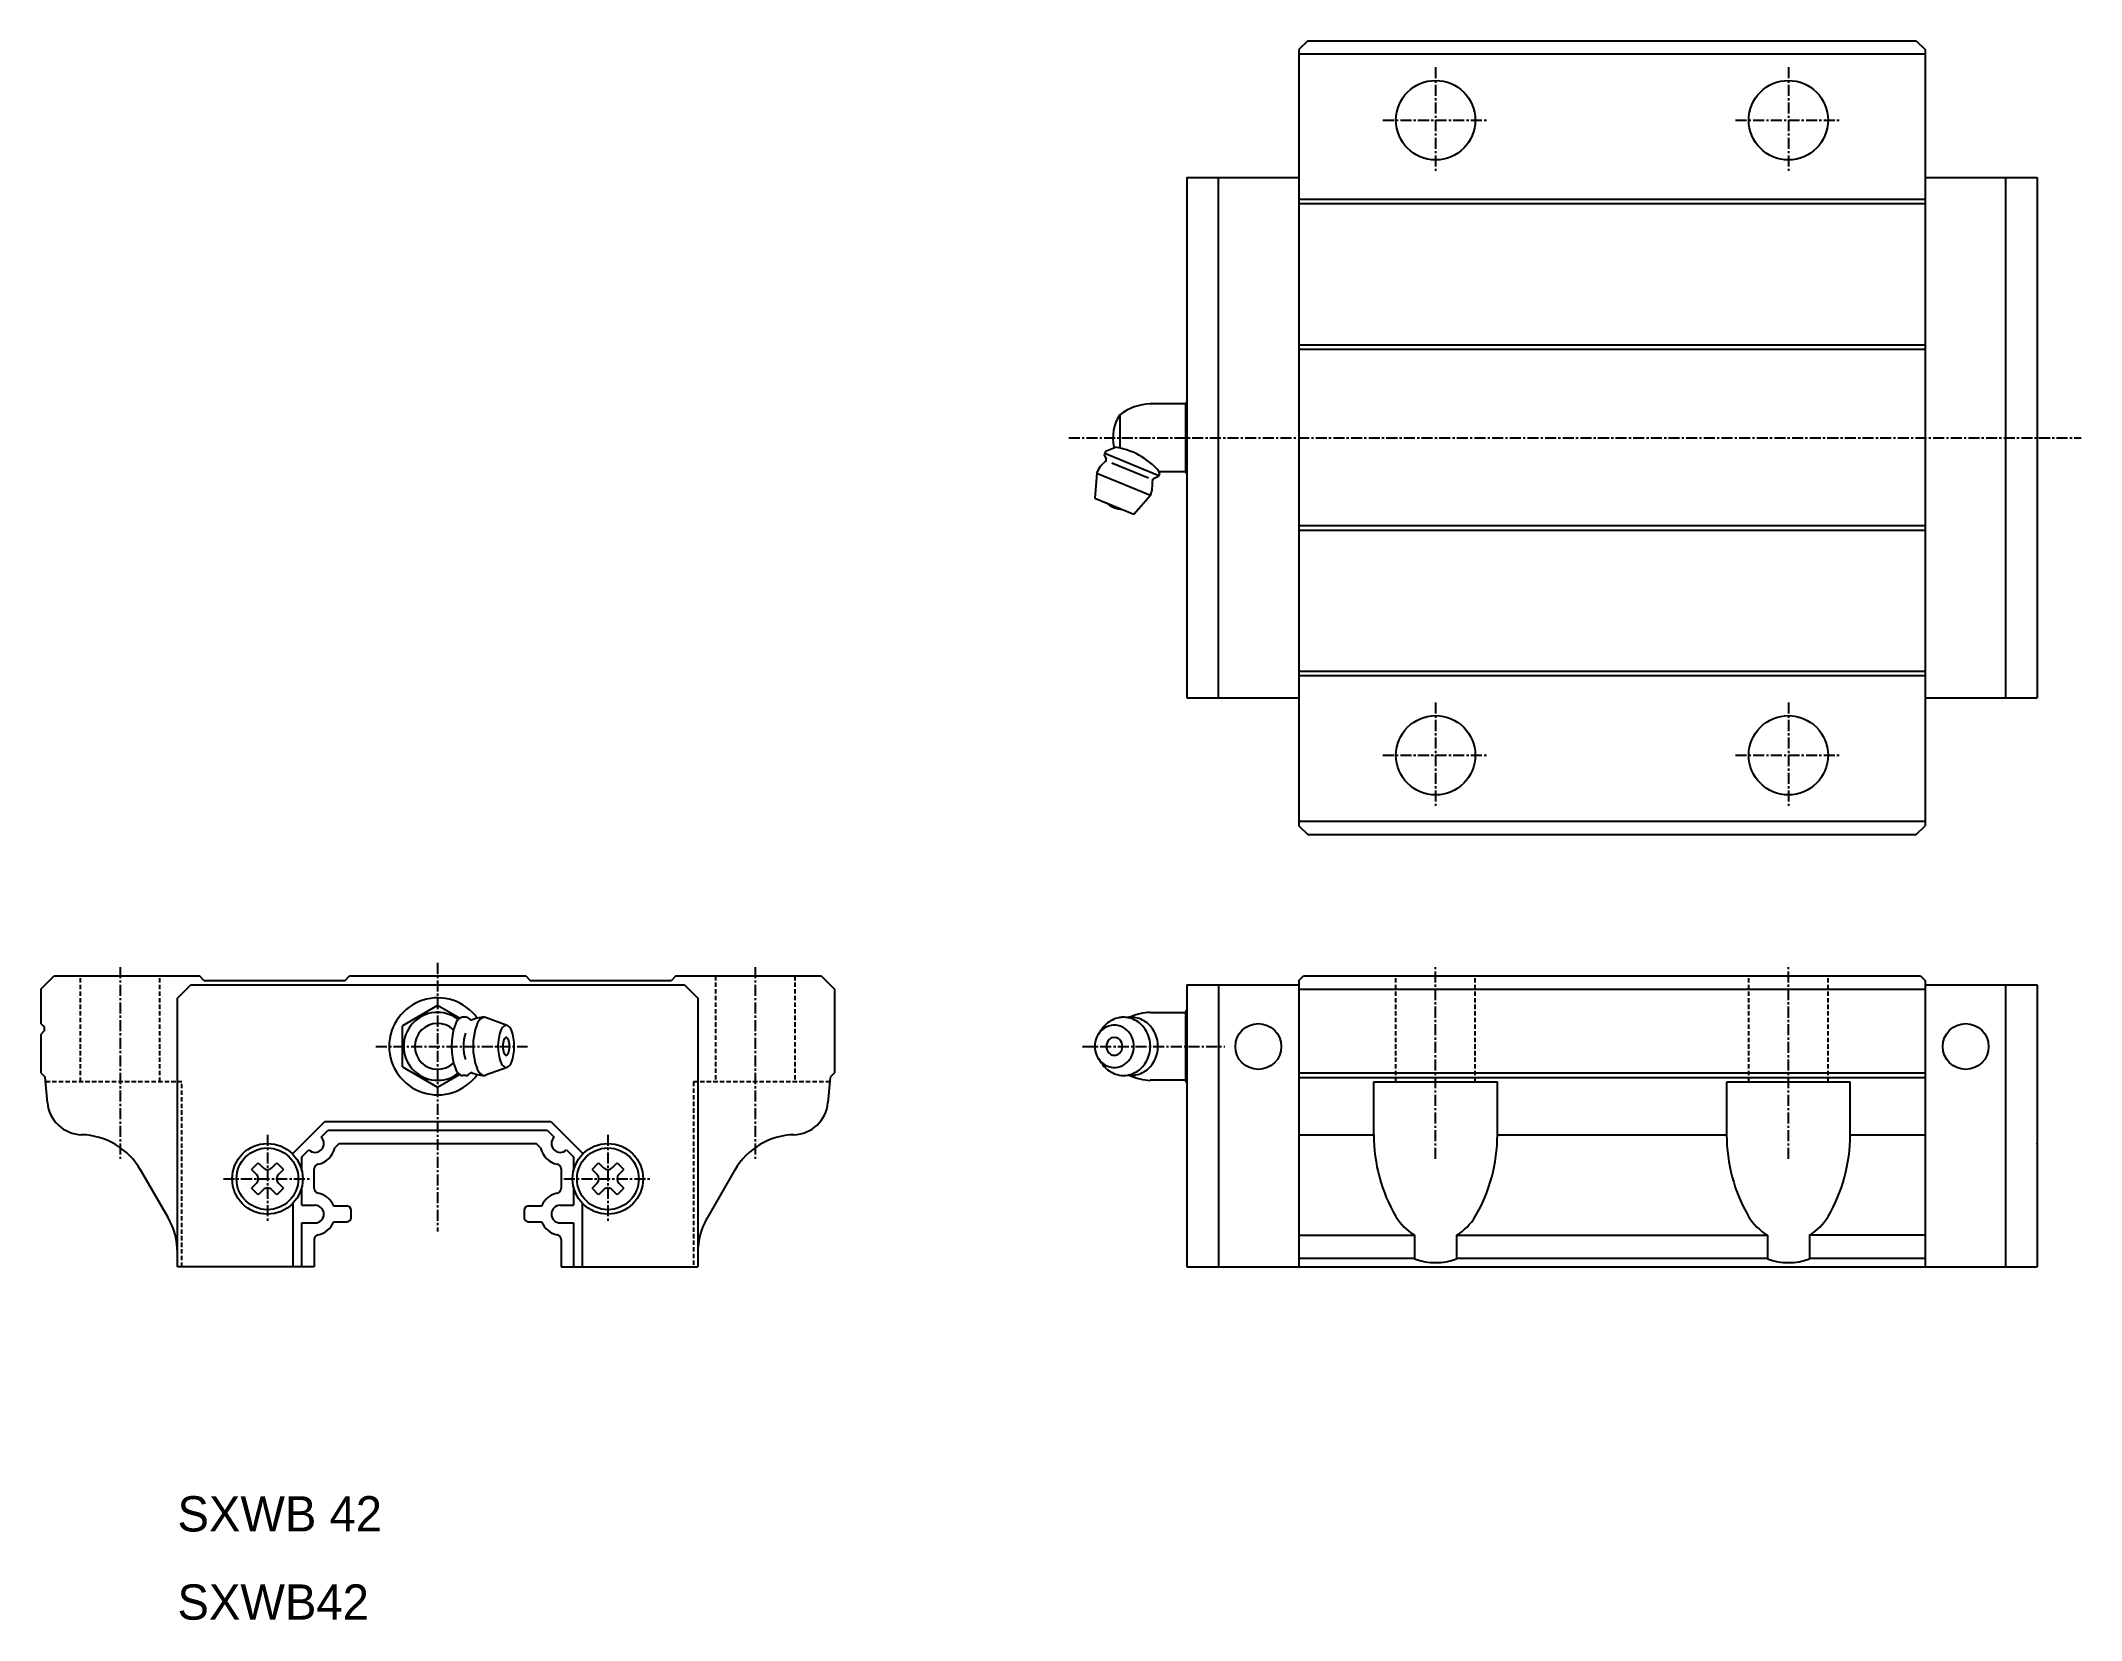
# Model space of a CAD drawing. Extents: x 19 to 250, y 62 to 242.
import ezdxf

# ---------------------------------------------------------------- set-up
doc = ezdxf.new("R2010")
doc.units = 0
doc.linetypes.add('CENTER', pattern=[2, 1.25, -0.25, 0.25, -0.25])
doc.linetypes.add('DASHED', pattern=[0.75, 0.5, -0.25])
doc.layers.get('0').update_dxf_attribs({"linetype": 'CONTINUOUS'})
doc.layers.add('CENTER', color=1, linetype='CENTER')

msp = doc.modelspace()

# ---------------------------------------------------------------- linework, layer by layer
at = {"color": 7, "linetype": 'CONTINUOUS'}
for p, q in [((162.49, 241.51), (161.49, 240.51)), ((162.49, 241.51), (231.49, 241.51)), ((231.49, 241.51), (232.49, 240.51)), ((161.49, 240.51), (161.49, 152.51)), ((232.49, 240.01), (161.49, 240.01)), ((232.49, 240.51), (232.49, 152.51)), ((148.79, 226.01), (161.49, 226.01)), ((148.79, 226.01), (148.79, 167.01)), ((152.39, 167.01), (152.39, 226.01)), ((232.49, 226.01), (245.19, 226.01)), ((241.59, 226.01), (241.59, 167.01)), ((245.19, 226.01), (245.19, 167.01)), ((232.49, 223.51), (161.49, 223.51)), ((232.49, 223.01), (161.49, 223.01)), ((232.49, 207.01), (161.49, 207.01)), ((232.49, 206.51), (161.49, 206.51)), ((141.19, 199.11), (141.19, 195.33)), ((148.63, 200.36), (144.63, 200.36)), ((148.79, 200.63), (148.63, 200.36)), ((148.63, 200.36), (148.63, 192.66)), ((139.57, 194.95), (139.42, 194.58)), ((139.42, 194.58), (139.63, 194.07)), ((139.49, 194.77), (145.59, 192.24)), ((140.69, 195.42), (139.57, 194.95)), ((138.56, 192.51), (138.35, 189.67)), ((138.56, 192.51), (144.65, 189.98)), ((140.28, 193.68), (144.42, 191.97)), ((145.51, 192.06), (145, 191.84)), ((145.48, 192.87), (145.67, 192.42)), ((145.67, 192.42), (145.51, 192.06)), ((148.63, 192.66), (145.67, 192.66)), ((148.63, 192.66), (148.79, 192.39)), ((142.79, 187.83), (144.65, 189.98)), ((138.35, 189.67), (142.79, 187.83)), ((232.49, 186.51), (161.49, 186.51)), ((232.49, 186.01), (161.49, 186.01)), ((232.49, 170.01), (161.49, 170.01)), ((232.49, 169.51), (161.49, 169.51)), ((148.79, 167.01), (161.49, 167.01)), ((232.49, 167.01), (245.19, 167.01)), ((232.49, 153.01), (161.49, 153.01)), ((161.49, 152.51), (162.49, 151.51)), ((162.49, 151.51), (231.49, 151.51)), ((231.49, 151.51), (232.49, 152.51)), ((18.84, 133.99), (20.36, 135.51)), ((20.36, 135.51), (36.83, 135.51)), ((34.34, 132.99), (35.84, 134.49)), ((35.84, 134.49), (91.84, 134.49)), ((37.34, 134.99), (36.84, 135.49)), ((37.34, 134.99), (53.34, 134.99)), ((53.34, 134.99), (53.86, 135.51)), ((53.86, 135.51), (73.83, 135.51)), ((73.83, 135.51), (74.34, 134.99)), ((74.34, 134.99), (90.34, 134.99)), ((90.84, 135.49), (90.34, 134.99)), ((90.86, 135.51), (107.33, 135.51)), ((91.84, 134.49), (93.34, 132.99)), ((107.33, 135.51), (108.84, 133.99)), ((148.79, 134.49), (161.49, 134.49)), ((148.79, 134.49), (148.79, 102.51)), ((152.39, 134.49), (152.39, 102.51)), ((161.49, 134.99), (162, 135.51)), ((161.49, 134.99), (161.49, 102.51)), ((162, 135.51), (231.97, 135.51)), ((231.97, 135.51), (232.49, 134.99)), ((232.49, 134.99), (232.49, 102.51)), ((232.49, 134.49), (245.19, 134.49)), ((241.59, 134.49), (241.59, 102.51)), ((245.19, 134.49), (245.19, 102.51)), ((18.84, 133.99), (18.84, 130.11)), ((34.34, 102.51), (34.34, 132.99)), ((63.84, 132.13), (59.84, 129.82)), ((66.33, 130.69), (63.84, 132.13)), ((93.34, 132.99), (93.34, 102.51)), ((108.84, 133.99), (108.84, 124.51)), ((161.49, 133.99), (232.49, 133.99)), ((19.15, 129.8), (18.84, 130.11)), ((59.84, 125.2), (59.84, 129.82)), ((67.03, 130.81), (66.67, 130.81)), ((71.73, 129.89), (69.28, 130.78)), ((144.63, 131.36), (148.63, 131.36)), ((148.63, 131.36), (148.79, 131.63)), ((148.63, 131.36), (148.63, 123.66)), ((19.15, 129.18), (18.84, 128.87)), ((18.84, 128.87), (18.84, 124.51)), ((138.79, 128.93), (139.15, 129.47)), ((59.84, 125.2), (63.84, 122.89)), ((71.73, 125.13), (69.28, 124.24)), ((139.15, 125.55), (138.79, 126.08)), ((139.15, 125.55), (139.17, 125.53)), ((18.84, 124.51), (19.34, 124.01)), ((19.59, 121.14), (19.34, 124.01)), ((63.84, 122.89), (66.33, 124.33)), ((67.03, 124.21), (66.67, 124.21)), ((108.34, 123.99), (108.09, 121.14)), ((108.84, 124.51), (108.35, 124.01)), ((148.63, 123.66), (144.63, 123.66)), ((148.79, 123.39), (148.63, 123.66)), ((161.49, 124.49), (232.49, 124.49)), ((161.49, 123.99), (232.49, 123.99)), ((169.99, 123.49), (183.99, 123.49)), ((169.99, 117.49), (169.99, 123.49)), ((183.99, 117.49), (183.99, 123.49)), ((209.99, 123.49), (223.99, 123.49)), ((209.99, 117.49), (209.99, 123.49)), ((223.99, 117.49), (223.99, 123.49)), ((47.37, 115.33), (51.03, 118.99)), ((50.65, 117.2), (51.44, 117.99)), ((51.03, 118.99), (76.66, 118.99)), ((51.44, 117.99), (76.24, 117.99)), ((76.24, 117.99), (77.04, 117.2)), ((76.66, 118.99), (80.32, 115.33)), ((48.44, 114.99), (49.24, 115.79)), ((52.69, 116.51), (52.19, 116.01)), ((52.69, 116.51), (75, 116.51)), ((75.5, 116.01), (75, 116.51)), ((78.45, 115.79), (79.24, 114.99)), ((161.49, 117.49), (169.99, 117.49)), ((183.99, 117.49), (209.99, 117.49)), ((223.99, 117.49), (232.49, 117.49)), ((33.27, 108.09), (30.14, 113.51)), ((42.74, 113.56), (43.48, 114.3)), ((42.74, 113.56), (43.31, 112.99)), ((43.48, 114.3), (44.05, 113.73)), ((45.04, 113.73), (45.61, 114.3)), ((45.61, 114.3), (46.35, 113.56)), ((45.78, 112.99), (46.35, 113.56)), ((48.44, 113.38), (48.44, 114.99)), ((49.84, 111.41), (49.84, 113.61)), ((77.84, 113.61), (77.84, 111.41)), ((79.24, 114.99), (79.24, 113.38)), ((81.34, 113.56), (82.08, 114.3)), ((81.34, 113.56), (81.91, 112.99)), ((82.08, 114.3), (82.65, 113.73)), ((83.64, 113.73), (84.21, 114.3)), ((84.21, 114.3), (84.95, 113.56)), ((84.38, 112.99), (84.95, 113.56)), ((97.55, 113.51), (94.42, 108.09)), ((43.31, 112), (42.74, 111.43)), ((43.48, 110.68), (42.74, 111.43)), ((44.05, 111.26), (43.48, 110.68)), ((45.61, 110.68), (45.04, 111.26)), ((46.35, 111.43), (45.61, 110.68)), ((46.35, 111.43), (45.78, 112)), ((48.44, 109.49), (48.44, 111.6)), ((79.24, 111.6), (79.24, 109.49)), ((81.91, 112), (81.34, 111.43)), ((82.08, 110.68), (81.34, 111.43)), ((82.65, 111.26), (82.08, 110.68)), ((84.21, 110.68), (83.64, 111.26)), ((84.95, 111.43), (84.21, 110.68)), ((84.95, 111.43), (84.38, 112)), ((47.44, 102.51), (47.44, 109.74)), ((48.44, 109.49), (49.94, 109.49)), ((52.05, 109.41), (53.54, 109.41)), ((54.04, 108.11), (54.04, 108.91)), ((73.64, 108.91), (73.64, 108.11)), ((74.14, 109.41), (75.63, 109.41)), ((77.74, 109.49), (79.24, 109.49)), ((80.24, 109.74), (80.24, 102.51)), ((48.44, 107.49), (49.94, 107.49)), ((48.44, 102.51), (48.44, 107.49)), ((52.05, 107.61), (53.54, 107.61)), ((74.14, 107.61), (75.63, 107.61)), ((77.74, 107.49), (79.24, 107.49)), ((79.24, 107.49), (79.24, 102.51)), ((49.84, 105.61), (49.84, 102.51)), ((77.84, 105.61), (77.84, 102.51)), ((161.49, 106.09), (174.61, 106.09)), ((174.61, 106.09), (174.61, 103.41)), ((179.37, 106.09), (214.61, 106.09)), ((179.37, 106.09), (179.37, 103.41)), ((214.61, 106.09), (214.61, 103.41)), ((232.49, 106.09), (219.37, 106.09)), ((219.37, 106.09), (219.37, 103.41)), ((49.84, 102.51), (34.34, 102.51)), ((77.84, 102.51), (93.34, 102.51)), ((148.79, 102.51), (245.19, 102.51)), ((161.49, 103.49), (174.61, 103.49)), ((179.37, 103.49), (214.61, 103.49)), ((219.37, 103.49), (232.49, 103.49))]:
    msp.add_line(p, q, dxfattribs=at)
at = {"color": 3, "linetype": 'DASHED'}
for p, q in [((23.34, 123.49), (23.34, 135.49)), ((32.34, 123.49), (32.34, 135.49)), ((95.34, 135.49), (95.34, 123.49)), ((104.34, 135.49), (104.34, 123.49)), ((172.49, 123.49), (172.49, 135.49)), ((181.49, 123.49), (181.49, 135.49)), ((212.49, 123.49), (212.49, 135.49)), ((221.49, 123.49), (221.49, 135.49)), ((19.39, 123.51), (34.84, 123.51)), ((34.84, 102.51), (34.84, 123.49)), ((92.84, 123.51), (108.3, 123.51)), ((92.84, 123.49), (92.84, 102.51))]:
    msp.add_line(p, q, dxfattribs=at)
at = {"color": 7, "linetype": 'CONTINUOUS'}
for centre, radius in [((176.99, 232.51), 4.5), ((216.99, 232.51), 4.5), ((176.99, 160.51), 4.5), ((216.99, 160.51), 4.5), ((156.89, 127.49), 2.6), ((237.09, 127.49), 2.6), ((44.54, 112.49), 4), ((44.54, 112.49), 3.5), ((83.14, 112.49), 4), ((83.14, 112.49), 3.5)]:
    msp.add_circle(centre, radius, dxfattribs=at)
for centre, radius, start, end in [((145.1, 196.51), 4.7, 146.4138, 193.1788), ((144.86, 194.36), 6, 92.1789, 127.7261), ((139.55, 187.5), 8, 40.1892, 83.034), ((141.6, 191.24), 3.3, 128.164, 157.4999), ((139.44, 193.99), 0.2, 308.1641, 22.5004), ((141.6, 191.24), 3.3, 337.5, 6.836), ((145.08, 191.66), 0.2, 112.4996, 186.8355), ((141.73, 191.56), 3.2, 229.29, 265.71), ((63.84, 127.51), 5.5, 35.6147, 324.3849), ((18.84, 129.49), 0.439, 315.0018, 45), ((63.84, 127.51), 3.85, 52.5077, 307.4921), ((63.84, 127.51), 2.6, 46.6213, 313.3788), ((72.71, 127.51), 7.31, 159.7619, 200.238), ((67.17, 129.56), 1.4, 121.1002, 160.1439), ((66.67, 130.3), 0.505, 90.9032, 115.752), ((67.03, 130.3), 0.505, 64.2478, 90.9029), ((66.53, 129.56), 1.4, 39.4283, 58.8998), ((69.11, 127.51), 3.3, 90, 117.0545), ((75.16, 127.51), 7.31, 159.7619, 200.238), ((69.61, 129.56), 1.4, 121.1002, 160.1439), ((69.11, 130.3), 0.505, 68.6882, 115.752), ((71.97, 129), 1.02, 121.0513, 160.104), ((71.6, 129.54), 0.368, 64.2872, 115.7126), ((71.24, 129), 1.02, 19.896, 58.9486), ((140.6, 127.77), 2.15, 101.0363, 132.5263), ((142.03, 127.51), 3.48, 133.3861, 145.8068), ((141.64, 127.86), 2.95, 101.0363, 132.5263), ((140.57, 127.86), 2.05, 79.1807, 100.8192), ((140.54, 127.77), 2.15, 47.4736, 78.9636), ((141.6, 127.99), 2.82, 90, 100.8192), ((141.6, 127.99), 2.82, 79.1807, 90), ((142.46, 127.99), 2.82, 90, 98.7658), ((141.57, 127.86), 2.95, 47.4736, 78.9636), ((144.86, 125.36), 6, 92.1777, 114.8938), ((142.46, 127.99), 2.82, 79.1807, 90), ((142.43, 127.86), 2.95, 47.4736, 78.9636), ((141.17, 127.51), 3.48, 313.3861, 46.6139), ((142.03, 127.51), 3.48, 313.3861, 46.6139), ((72.08, 127.51), 5.31, 163.6263, 196.3728), ((75.99, 127.51), 5.31, 159.7306, 200.2694), ((73.44, 127.51), 2.22, 159.7737, 200.2263), ((71.76, 128.13), 0.423, 121.1182, 160.1587), ((71.6, 128.36), 0.153, 64.2337, 115.7663), ((71.45, 128.13), 0.423, 19.8413, 58.8817), ((69.77, 127.51), 2.22, 339.7737, 20.2263), ((67.22, 127.51), 5.31, 339.7306, 20.2694), ((140.88, 127.51), 2.53, 133.3861, 226.6139), ((140.7, 127.51), 1.05, 133.3861, 226.6139), ((140.58, 127.62), 0.895, 101.0364, 132.5263), ((140.57, 127.65), 0.855, 79.1807, 100.8192), ((140.56, 127.62), 0.895, 47.4736, 78.9636), ((140.44, 127.51), 1.05, 313.3861, 46.6139), ((140.26, 127.51), 2.53, 313.3861, 46.6139), ((67.17, 125.46), 1.4, 199.8561, 238.8997), ((69.61, 125.46), 1.4, 199.8561, 238.8997), ((71.97, 126.02), 1.02, 199.896, 238.9486), ((71.76, 126.89), 0.423, 199.8413, 238.8817), ((71.6, 125.48), 0.368, 244.287, 295.7129), ((71.6, 126.66), 0.153, 244.2337, 295.7663), ((71.45, 126.89), 0.423, 301.1183, 340.1587), ((71.24, 126.02), 1.02, 301.0513, 340.104), ((140.6, 127.25), 2.15, 227.4736, 258.9636), ((142.03, 127.51), 3.48, 214.6529, 226.6139), ((141.64, 127.16), 2.95, 227.4736, 258.9636), ((140.58, 127.4), 0.895, 227.4736, 258.9636), ((140.57, 127.16), 2.05, 259.1808, 280.8192), ((140.57, 127.36), 0.855, 259.1807, 280.8192), ((140.56, 127.4), 0.895, 281.0364, 312.5263), ((140.54, 127.25), 2.15, 281.0363, 312.5263), ((141.57, 127.16), 2.95, 281.0363, 312.5263), ((142.43, 127.16), 2.95, 281.0363, 312.5263), ((66.67, 124.71), 0.505, 244.2479, 270.3932), ((67.03, 124.71), 0.505, 270.3929, 295.752), ((66.53, 125.46), 1.4, 301.1003, 320.57), ((69.11, 127.51), 3.3, 242.9455, 270), ((69.11, 124.71), 0.505, 244.2479, 289.9352), ((141.6, 127.03), 2.82, 259.1808, 280.8192), ((142.46, 127.03), 2.82, 261.2379, 280.8192), ((144.86, 129.65), 6, 245.1062, 267.8223), ((23.58, 121.49), 4, 185, 268.351), ((104.11, 121.49), 4, 271.6491, 355), ((23.22, 109.5), 8, 29.8787, 88.3258), ((49.94, 116.49), 1, 225.0001, 45), ((49.77, 116.57), 2.48, 281.8238, 346.8289), ((77.91, 116.57), 2.48, 193.1711, 258.1762), ((77.74, 116.49), 1, 135, 315), ((104.47, 109.5), 8, 91.6742, 150.1213), ((188.48, 117.49), 18.5, 180, 210.1361), ((165.49, 117.49), 18.5, 329.8639, 359.9999), ((228.48, 117.49), 18.5, 180, 210.1361), ((205.49, 117.49), 18.5, 329.8638, 359.9999), ((44.54, 114.23), 0.7, 224.9999, 315.0001), ((50.39, 113.61), 0.55, 101.8237, 180), ((77.29, 113.61), 0.55, 0, 78.1762), ((83.14, 114.23), 0.7, 224.9999, 315.0001), ((42.81, 112.49), 0.7, 315.0001, 44.9999), ((44.54, 110.76), 0.7, 44.9999, 135.0001), ((46.28, 112.49), 0.7, 135.0001, 224.9999), ((50.39, 111.41), 0.55, 180, 258.1763), ((77.29, 111.41), 0.55, 281.8238, 0), ((81.41, 112.49), 0.7, 315.0001, 44.9999), ((83.14, 110.76), 0.7, 44.9999, 135.0001), ((84.88, 112.49), 0.7, 135.0001, 224.9999), ((49.94, 108.49), 1, 270.0001, 90), ((49.77, 108.44), 2.48, 22.9182, 78.1761), ((53.54, 108.91), 0.5, 0, 90), ((74.14, 108.91), 0.5, 90, 180), ((77.91, 108.44), 2.48, 101.8238, 157.0818), ((77.74, 108.49), 1, 90, 269.9999), ((26.34, 104.09), 8, 0.0001, 30), ((49.77, 108.57), 2.48, 281.8237, 337.082), ((53.54, 108.11), 0.5, 270, 0), ((74.14, 108.11), 0.5, 180, 270), ((77.91, 108.57), 2.48, 202.918, 258.1763), ((101.34, 104.09), 8, 150, 179.9999), ((177.94, 111.6), 6.43, 211.8975, 238.8055), ((176.03, 111.6), 6.43, 301.1953, 328.1024), ((217.94, 111.6), 6.43, 211.8976, 238.8056), ((216.03, 111.6), 6.43, 301.1952, 328.1024), ((50.39, 105.61), 0.55, 101.8237, 180), ((77.29, 105.61), 0.55, 0, 78.1762), ((176.99, 109.99), 7, 250.1218, 289.8784), ((216.99, 109.99), 7, 250.1218, 289.8784)]:
    msp.add_arc(centre, radius, start, end, dxfattribs=at)
for p in [(148.79, 196.51), (245.19, 196.51), (63.84, 135.51), (245.19, 116.51)]:
    msp.add_point(p, dxfattribs=at)
at = {"layer": 'CENTER', "color": 1, "linetype": 'CENTER'}
for p, q in [((176.99, 238.51), (176.99, 226.51)), ((216.99, 238.51), (216.99, 226.51)), ((170.99, 232.51), (182.99, 232.51)), ((210.99, 232.51), (222.99, 232.51)), ((135.4, 196.51), (250.19, 196.51)), ((176.99, 166.51), (176.99, 154.51)), ((216.99, 166.51), (216.99, 154.51)), ((170.99, 160.51), (182.99, 160.51)), ((210.99, 160.51), (222.99, 160.51)), ((27.84, 136.49), (27.84, 114.76)), ((63.84, 136.99), (63.84, 106.51)), ((99.84, 136.49), (99.84, 114.76)), ((176.99, 114.76), (176.99, 136.49)), ((216.99, 114.76), (216.99, 136.49)), ((56.84, 127.51), (74.02, 127.51)), ((136.97, 127.51), (153.09, 127.51)), ((44.54, 117.49), (44.54, 107.49)), ((83.14, 117.49), (83.14, 107.49)), ((39.54, 112.49), (49.54, 112.49)), ((78.14, 112.49), (88.14, 112.49))]:
    msp.add_line(p, q, dxfattribs=at)

# ---------------------------------------------------------------- texts
at = {"color": 7, "linetype": 'CONTINUOUS'}
for s, p in [('SXWB 42', (34.34, 72.51)), ('SXWB42', (34.34, 62.51))]:
    msp.add_text(s, height=4, dxfattribs=at).set_placement(p)

doc.saveas('drawing.dxf')
